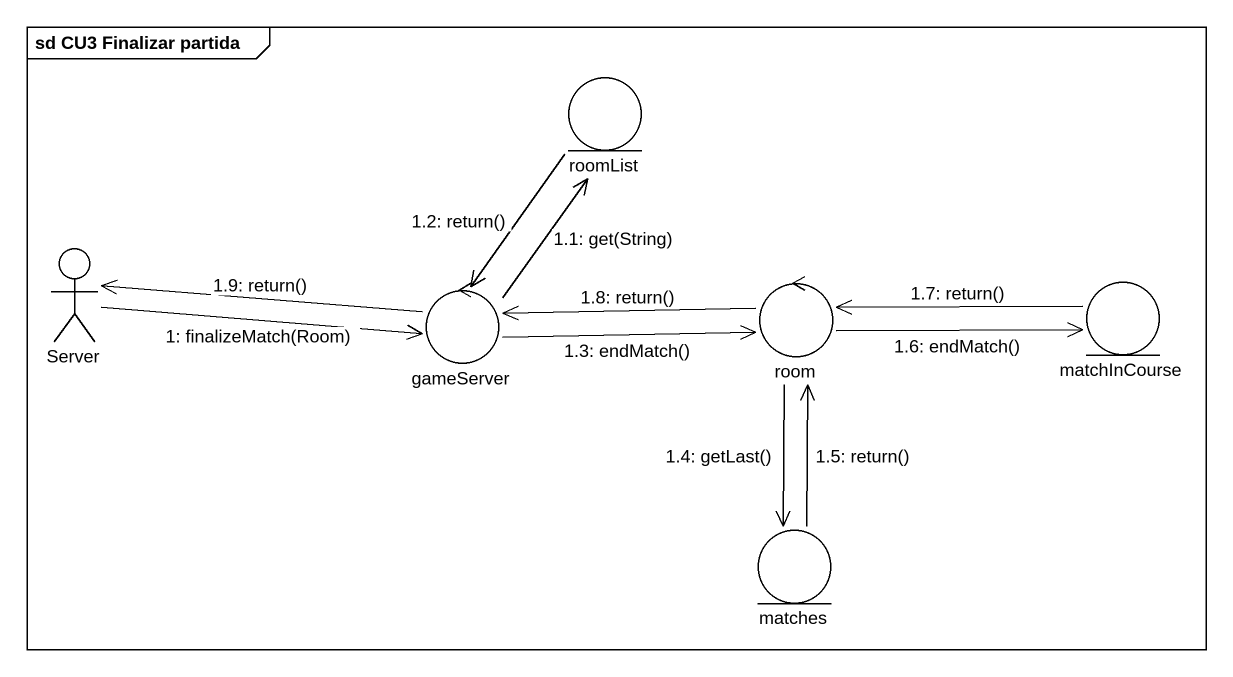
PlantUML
@startuml
mainframe sd CU3 Finalizar partida
entity roomList
actor Server
control gameServer
control room
entity matchInCourse
entity matches
Server -right-> gameServer : 1: finalizeMatch(Room)
gameServer -up-> roomList : 1.1: get(String)
roomList --> gameServer : 1.2: return()
gameServer -right-> room : 1.3: endMatch()
room --> matches : 1.4: getLast()
matches -up-> room : 1.5: return()
room -right-> matchInCourse : 1.6: endMatch()
matchInCourse -left-> room : 1.7: return()
room -left-> gameServer : 1.8: return()
gameServer -left-> Server : 1.9: return()
@enduml
